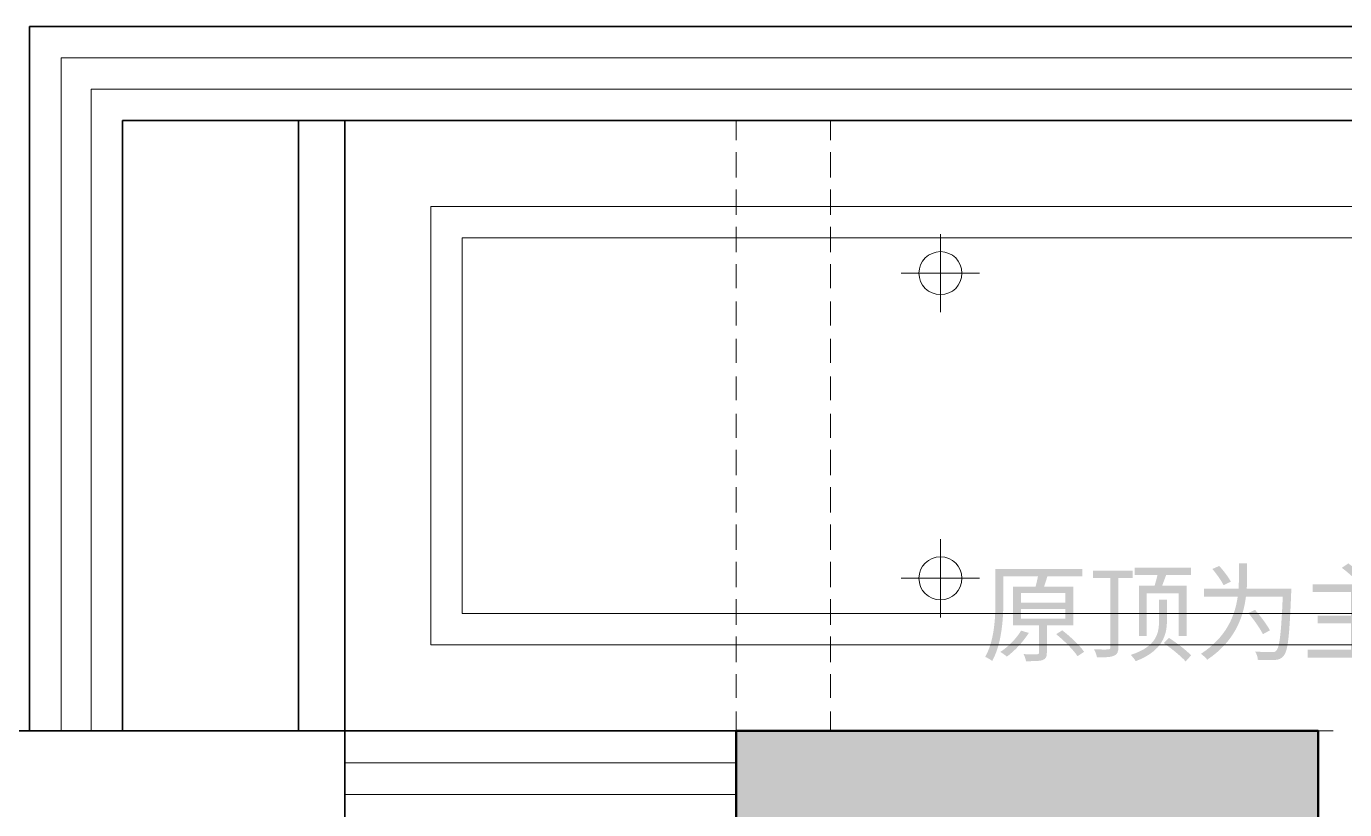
# Model space of a CAD drawing. Header units: millimetres. Extents: x -4600 to 229000, y -4300 to 19460.
# Drawn here: x 167117 to 170486, y 11469 to 13471 of the extents above; entities that cross this region are included whole.
import ezdxf

# ---------------------------------------------------------------- set-up
doc = ezdxf.new("R2010")
doc.units = ezdxf.units.MM
doc.header["$LTSCALE"] = 100
for name, color, linetype, lineweight in [('A-EX-BEAM', 8, 'Continuous', 13), ('A-EX-SERVICE', 6, 'Continuous', 13), ('A-EX-STRUCT', 7, 'Continuous', 50), ('A-EX-WALL', 7, 'Continuous', 35), ('A-EX-WINDOW', 4, 'Continuous', 18), ('A-TEXT', 7, 'Continuous', 18), ('R2-CEILING', 4, 'Continuous', 18), ('R2-LIGHT', 2, 'Continuous', 18)]:
    doc.layers.add(name, color=color, linetype=linetype, lineweight=lineweight)

# ---------------------------------------------------------------- blocks, each defined once
blk = doc.blocks.new('SOURCE_PROPOSED')
at = {"layer": 'A-EX-STRUCT'}
blk.add_hatch(color=256, dxfattribs=at).paths.add_polyline_path([(8931.4, 9870), (10418.5, 9870), (10418.5, 9630), (9172.2, 9630), (9172.2, 6030), (8931.4, 6030)])
at = {"layer": 'A-EX-BEAM'}
for p, q in [((8931.4, 11380.3), (8931.4, 11430)), ((9172.2, 11380.3), (9172.2, 11430)), ((8931.4, 11284.7), (8931.4, 11349.7)), ((9172.2, 11284.7), (9172.2, 11349.7)), ((8931.4, 11189.1), (8931.4, 11254.1)), ((9172.2, 11189.1), (9172.2, 11254.1)), ((8931.4, 11093.5), (8931.4, 11158.5)), ((9172.2, 11093.5), (9172.2, 11158.5)), ((8931.4, 11001.8), (8931.4, 11062.9)), ((9172.2, 11001.8), (9172.2, 11062.9)), ((8931.4, 10906.2), (8931.4, 10967.4)), ((9172.2, 10906.2), (9172.2, 10967.4)), ((8931.4, 10810.6), (8931.4, 10871.8)), ((9172.2, 10810.6), (9172.2, 10871.8)), ((8931.4, 10715), (8931.4, 10776.2)), ((9172.2, 10715), (9172.2, 10776.2)), ((8931.4, 10619.4), (8931.4, 10680.6)), ((9172.2, 10619.4), (9172.2, 10680.6)), ((8931.4, 10523.8), (8931.4, 10588.8)), ((9172.2, 10523.8), (9172.2, 10588.8)), ((8931.4, 10428.2), (8931.4, 10493.2)), ((9172.2, 10428.2), (9172.2, 10493.2)), ((8931.4, 10332.6), (8931.4, 10397.6)), ((9172.2, 10332.6), (9172.2, 10397.6)), ((8931.4, 10237.1), (8931.4, 10302.1)), ((9172.2, 10237.1), (9172.2, 10302.1)), ((8931.4, 10141.5), (8931.4, 10206.5)), ((9172.2, 10141.5), (9172.2, 10206.5)), ((8931.4, 10045.9), (8931.4, 10110.9)), ((9172.2, 10045.9), (9172.2, 10110.9)), ((8931.4, 9954.1), (8931.4, 10015.3)), ((9172.2, 9954.1), (9172.2, 10015.3)), ((8931.4, 9870), (8931.4, 9919.7)), ((9172.2, 9870), (9172.2, 9919.7)), ((10418.5, 9870), (10456.8, 9870))]:
    blk.add_line(p, q, dxfattribs=at)
at = {"layer": 'A-EX-SERVICE'}
for p, q in [((8931.4, 11380.3), (8931.4, 11430)), ((9172.2, 11380.3), (9172.2, 11430)), ((8931.4, 11284.7), (8931.4, 11349.7)), ((9172.2, 11284.7), (9172.2, 11349.7)), ((8931.4, 11189.1), (8931.4, 11254.1)), ((9172.2, 11189.1), (9172.2, 11254.1)), ((8931.4, 11093.5), (8931.4, 11158.5)), ((9172.2, 11093.5), (9172.2, 11158.5)), ((8931.4, 11001.8), (8931.4, 11062.9)), ((9172.2, 11001.8), (9172.2, 11062.9)), ((8931.4, 10906.2), (8931.4, 10967.4)), ((9172.2, 10906.2), (9172.2, 10967.4)), ((8931.4, 10810.6), (8931.4, 10871.8)), ((9172.2, 10810.6), (9172.2, 10871.8)), ((8931.4, 10715), (8931.4, 10776.2)), ((9172.2, 10715), (9172.2, 10776.2)), ((8931.4, 10619.4), (8931.4, 10680.6)), ((9172.2, 10619.4), (9172.2, 10680.6)), ((8931.4, 10523.8), (8931.4, 10588.8)), ((9172.2, 10523.8), (9172.2, 10588.8)), ((8931.4, 10428.2), (8931.4, 10493.2)), ((9172.2, 10428.2), (9172.2, 10493.2)), ((8931.4, 10332.6), (8931.4, 10397.6)), ((9172.2, 10332.6), (9172.2, 10397.6)), ((8931.4, 10237.1), (8931.4, 10302.1)), ((9172.2, 10237.1), (9172.2, 10302.1)), ((8931.4, 10141.5), (8931.4, 10206.5)), ((9172.2, 10141.5), (9172.2, 10206.5)), ((8931.4, 10045.9), (8931.4, 10110.9)), ((9172.2, 10045.9), (9172.2, 10110.9)), ((8931.4, 9954.1), (8931.4, 10015.3)), ((9172.2, 9954.1), (9172.2, 10015.3)), ((8931.4, 9870), (8931.4, 9919.7)), ((9172.2, 9870), (9172.2, 9919.7)), ((10418.5, 9870), (10456.8, 9870))]:
    blk.add_line(p, q, dxfattribs=at)
at = {"layer": 'A-EX-STRUCT'}
blk.add_lwpolyline([(8931.4, 9870), (10418.5, 9870), (10418.5, 9630), (9172.2, 9630), (9172.2, 6030), (8931.4, 6030)], close=True, dxfattribs=at)
at = {"layer": 'A-EX-WALL'}
for p, q in [((14257, 11670.9), (7125.7, 11670.9)), ((7125.7, 11670.9), (7125.7, 9870)), ((14020, 11430), (7362.7, 11430)), ((7362.7, 11430), (7362.7, 9870)), ((7812.5, 9870), (7812.5, 11430)), ((7930.7, 9870), (7930.7, 11430)), ((10418.5, 9870), (6327, 9870)), ((7930.7, 9630), (7930.7, 9870)), ((8931.4, 9630), (8931.4, 9870)), ((10418.5, 9630), (10418.5, 9870))]:
    blk.add_line(p, q, dxfattribs=at)
at = {"layer": 'A-EX-WINDOW'}
for p, q in [((14176.8, 11590.6), (7206.3, 11590.6)), ((7206.3, 11590.6), (7206.3, 9870)), ((14100.3, 11510.3), (7282.6, 11510.3)), ((7282.6, 11510.3), (7282.6, 9870)), ((7930.7, 9788.7), (8931.4, 9788.7)), ((7930.7, 9707.4), (8931.4, 9707.4))]:
    blk.add_line(p, q, dxfattribs=at)
blk = doc.blocks.new('R2_CEILING')
at = {"layer": 'A-TEXT'}
h = blk.add_hatch(color=256, dxfattribs=at)
edge = h.paths.add_edge_path()
edge.add_line((9638.4, 10238.6), (9638.4, 10140.1))
edge.add_line((9638.4, 10140.1), (9705, 10140.1))
edge.add_line((9705, 10140.1), (9705, 10070.5))
edge.add_spline(control_points=[(9705, 10070.5), (9705, 10067.3), (9703.9, 10066.2), (9699.8, 10065.9)], knot_values=[0, 0, 0, 0, 1, 1, 1, 1], degree=3, periodic=0)
edge.add_spline(control_points=[(9699.8, 10065.9), (9695.7, 10065.9), (9681.5, 10065.9), (9665.4, 10066.2)], knot_values=[0, 0, 0, 0, 1, 1, 1, 1], degree=3, periodic=0)
edge.add_spline(control_points=[(9665.4, 10066.2), (9668.1, 10061), (9670.9, 10053.4), (9671.7, 10048.2)], knot_values=[0, 0, 0, 0, 1, 1, 1, 1], degree=3, periodic=0)
edge.add_spline(control_points=[(9671.7, 10048.2), (9693, 10048.2), (9706.3, 10048.2), (9714.5, 10051.2), (9722.7, 10054.2), (9724.9, 10059.6), (9724.9, 10070.3)], knot_values=[0, 0, 0, 0, 1, 1, 1, 2, 2, 2, 2], degree=3, periodic=0)
edge.add_line((9724.9, 10070.3), (9724.9, 10140.1))
edge.add_line((9724.9, 10140.1), (9792.8, 10140.1))
edge.add_line((9792.8, 10140.1), (9792.8, 10238.6))
edge.add_line((9792.8, 10238.6), (9717.8, 10238.6))
edge.add_spline(control_points=[(9717.8, 10238.6), (9720.5, 10246.8), (9723.5, 10256.1), (9726.2, 10265.1)], knot_values=[0, 0, 0, 0, 1, 1, 1, 1], degree=3, periodic=0)
edge.add_line((9726.2, 10265.1), (9815.2, 10265.1))
edge.add_line((9815.2, 10265.1), (9815.2, 10284.2))
edge.add_line((9815.2, 10284.2), (9593.6, 10284.2))
edge.add_line((9593.6, 10284.2), (9593.6, 10205.1))
edge.add_spline(control_points=[(9593.6, 10205.1), (9593.6, 10162.2), (9591.5, 10101.9), (9567.4, 10059.1)], knot_values=[0, 0, 0, 0, 1, 1, 1, 1], degree=3, periodic=0)
edge.add_spline(control_points=[(9567.4, 10059.1), (9572.4, 10057.2), (9581.4, 10052), (9585.2, 10048.7)], knot_values=[0, 0, 0, 0, 1, 1, 1, 1], degree=3, periodic=0)
edge.add_spline(control_points=[(9585.2, 10048.7), (9610.3, 10093.5), (9613.8, 10159.8), (9613.8, 10205.1)], knot_values=[0, 0, 0, 0, 1, 1, 1, 1], degree=3, periodic=0)
edge.add_line((9613.8, 10205.1), (9613.8, 10265.1))
edge.add_line((9613.8, 10265.1), (9702.2, 10265.1))
edge.add_spline(control_points=[(9702.2, 10265.1), (9700.6, 10257.2), (9698.4, 10247.1), (9696, 10238.6)], knot_values=[0, 0, 0, 0, 1, 1, 1, 1], degree=3, periodic=0)
edge.add_line((9696, 10238.6), (9638.4, 10238.6))
edge = h.paths.add_edge_path(flags=0)
edge.add_spline(control_points=[(9659.1, 10126.2), (9646.6, 10105.7), (9626.4, 10085), (9605.9, 10071.9)], knot_values=[0, 0, 0, 0, 1, 1, 1, 1], degree=3, periodic=0)
edge.add_spline(control_points=[(9605.9, 10071.9), (9610.8, 10068.9), (9619, 10063.2), (9622.8, 10059.9)], knot_values=[0, 0, 0, 0, 1, 1, 1, 1], degree=3, periodic=0)
edge.add_spline(control_points=[(9622.8, 10059.9), (9642.7, 10074.6), (9664.3, 10097.6), (9678.8, 10120.5)], knot_values=[0, 0, 0, 0, 1, 1, 1, 1], degree=3, periodic=0)
edge.add_line((9678.8, 10120.5), (9659.1, 10126.2))
edge = h.paths.add_edge_path(flags=0)
edge.add_spline(control_points=[(9748.6, 10117.2), (9769.1, 10100.8), (9792.8, 10077.1), (9803.2, 10061)], knot_values=[0, 0, 0, 0, 1, 1, 1, 1], degree=3, periodic=0)
edge.add_line((9803.2, 10061), (9820.1, 10072.2))
edge.add_spline(control_points=[(9820.1, 10072.2), (9808.9, 10088.6), (9784.9, 10111.2), (9764.2, 10127)], knot_values=[0, 0, 0, 0, 1, 1, 1, 1], degree=3, periodic=0)
edge.add_line((9764.2, 10127), (9748.6, 10117.2))
h.paths.add_polyline_path([(9658.6, 10181.9), (9772.1, 10181.9), (9772.1, 10156.5), (9658.6, 10156.5), (9658.6, 10181.9)], flags=0)
h.paths.add_polyline_path([(9658.6, 10222.3), (9772.1, 10222.3), (9772.1, 10197.4), (9658.6, 10197.4), (9658.6, 10222.3)], flags=0)
h = blk.add_hatch(color=256, dxfattribs=at)
edge = h.paths.add_edge_path()
edge.add_line((9843, 10279.8), (9843, 10260.5))
edge.add_line((9843, 10260.5), (9887.2, 10260.5))
edge.add_line((9887.2, 10260.5), (9887.2, 10083.9))
edge.add_spline(control_points=[(9887.2, 10083.9), (9887.2, 10079.5), (9885.9, 10078.5), (9881.2, 10078.2), (9876.9, 10077.9), (9862.1, 10077.9), (9845.5, 10078.5)], knot_values=[0, 0, 0, 0, 1, 1, 1, 2, 2, 2, 2], degree=3, periodic=0)
edge.add_spline(control_points=[(9845.5, 10078.5), (9848.8, 10072.7), (9852, 10063.5), (9853.1, 10058)], knot_values=[0, 0, 0, 0, 1, 1, 1, 1], degree=3, periodic=0)
edge.add_spline(control_points=[(9853.1, 10058), (9874.9, 10057.7), (9888.3, 10058.5), (9896.2, 10062.1)], knot_values=[0, 0, 0, 0, 1, 1, 1, 1], degree=3, periodic=0)
edge.add_spline(control_points=[(9896.2, 10062.1), (9904.7, 10065.4), (9907.7, 10071.4), (9907.7, 10083.9)], knot_values=[0, 0, 0, 0, 1, 1, 1, 1], degree=3, periodic=0)
edge.add_line((9907.7, 10083.9), (9907.7, 10260.5))
edge.add_line((9907.7, 10260.5), (9944.2, 10260.5))
edge.add_line((9944.2, 10260.5), (9944.2, 10279.8))
edge.add_line((9944.2, 10279.8), (9843, 10279.8))
h = blk.add_hatch(color=256, dxfattribs=at)
edge = h.paths.add_edge_path()
edge.add_line((9960.6, 10241.4), (9960.6, 10112.3))
edge.add_line((9960.6, 10112.3), (9980, 10112.3))
edge.add_line((9980, 10112.3), (9980, 10222))
edge.add_line((9980, 10222), (10062.1, 10222))
edge.add_line((10062.1, 10222), (10062.1, 10112.8))
edge.add_line((10062.1, 10112.8), (10082, 10112.8))
edge.add_line((10082, 10112.8), (10082, 10241.4))
edge.add_line((10082, 10241.4), (10019.6, 10241.4))
edge.add_line((10019.6, 10241.4), (10029.9, 10268.9))
edge.add_line((10029.9, 10268.9), (10093, 10268.9))
edge.add_line((10093, 10268.9), (10093, 10287.2))
edge.add_line((10093, 10287.2), (9949.4, 10287.2))
edge.add_line((9949.4, 10287.2), (9949.4, 10268.9))
edge.add_line((9949.4, 10268.9), (10007.6, 10268.9))
edge.add_spline(control_points=[(10007.6, 10268.9), (10005.6, 10259.9), (10002.9, 10249.8), (10000.2, 10241.4)], knot_values=[0, 0, 0, 0, 1, 1, 1, 1], degree=3, periodic=0)
edge.add_line((10000.2, 10241.4), (9960.6, 10241.4))
edge = h.paths.add_edge_path(flags=0)
edge.add_line((10011.4, 10205.3), (10011.4, 10150.5))
edge.add_spline(control_points=[(10011.4, 10150.5), (10011.4, 10122.1), (10006.7, 10085.8), (9939.3, 10064.3)], knot_values=[0, 0, 0, 0, 1, 1, 1, 1], degree=3, periodic=0)
edge.add_spline(control_points=[(9939.3, 10064.3), (9943.4, 10059.9), (9949.4, 10052.8), (9951.9, 10048.2)], knot_values=[0, 0, 0, 0, 1, 1, 1, 1], degree=3, periodic=0)
edge.add_spline(control_points=[(9951.9, 10048.2), (10020.4, 10074.1), (10031.6, 10115.8), (10031.6, 10150.2)], knot_values=[0, 0, 0, 0, 1, 1, 1, 1], degree=3, periodic=0)
edge.add_line((10031.6, 10150.2), (10031.6, 10205.3))
edge.add_line((10031.6, 10205.3), (10011.4, 10205.3))
h = blk.add_hatch(color=256, dxfattribs=at)
edge = h.paths.add_edge_path()
edge.add_line((10215.7, 10298.6), (10215.7, 10266.5))
edge.add_spline(control_points=[(10215.7, 10266.5), (10215.7, 10256.1), (10215.5, 10245.2), (10214.6, 10233.4)], knot_values=[0, 0, 0, 0, 1, 1, 1, 1], degree=3, periodic=0)
edge.add_line((10214.6, 10233.4), (10126, 10233.4))
edge.add_line((10126, 10233.4), (10126, 10213))
edge.add_line((10126, 10213), (10212.5, 10213))
edge.add_spline(control_points=[(10212.5, 10213), (10205.6, 10164.4), (10184.1, 10109.6), (10118.6, 10067)], knot_values=[0, 0, 0, 0, 1, 1, 1, 1], degree=3, periodic=0)
edge.add_spline(control_points=[(10118.6, 10067), (10123.5, 10063.7), (10131.2, 10056.6), (10134.7, 10052)], knot_values=[0, 0, 0, 0, 1, 1, 1, 1], degree=3, periodic=0)
edge.add_spline(control_points=[(10134.7, 10052), (10204.5, 10098.4), (10226.9, 10159.5), (10233.5, 10213)], knot_values=[0, 0, 0, 0, 1, 1, 1, 1], degree=3, periodic=0)
edge.add_line((10233.5, 10213), (10327.6, 10213))
edge.add_spline(control_points=[(10327.6, 10213), (10323.8, 10120.2), (10319.4, 10083.6), (10311.2, 10075.2)], knot_values=[0, 0, 0, 0, 1, 1, 1, 1], degree=3, periodic=0)
edge.add_spline(control_points=[(10311.2, 10075.2), (10308.2, 10071.9), (10305.2, 10071.1), (10299.2, 10071.4)], knot_values=[0, 0, 0, 0, 1, 1, 1, 1], degree=3, periodic=0)
edge.add_spline(control_points=[(10299.2, 10071.4), (10292.7, 10071.4), (10275.5, 10071.4), (10256.9, 10073)], knot_values=[0, 0, 0, 0, 1, 1, 1, 1], degree=3, periodic=0)
edge.add_spline(control_points=[(10256.9, 10073), (10261, 10067), (10263.8, 10058), (10264, 10051.7)], knot_values=[0, 0, 0, 0, 1, 1, 1, 1], degree=3, periodic=0)
edge.add_spline(control_points=[(10264, 10051.7), (10280.9, 10050.9), (10298.1, 10050.4), (10307.7, 10051.2)], knot_values=[0, 0, 0, 0, 1, 1, 1, 1], degree=3, periodic=0)
edge.add_spline(control_points=[(10307.7, 10051.2), (10317.8, 10052.3), (10324.1, 10054.4), (10330.3, 10062.4)], knot_values=[0, 0, 0, 0, 1, 1, 1, 1], degree=3, periodic=0)
edge.add_spline(control_points=[(10330.3, 10062.4), (10341, 10074.9), (10344.8, 10113.4), (10349.2, 10222.8)], knot_values=[0, 0, 0, 0, 1, 1, 1, 1], degree=3, periodic=0)
edge.add_spline(control_points=[(10349.2, 10222.8), (10349.2, 10226.1), (10349.4, 10233.4), (10349.4, 10233.4)], knot_values=[0, 0, 0, 0, 1, 1, 1, 1], degree=3, periodic=0)
edge.add_line((10349.4, 10233.4), (10235.7, 10233.4))
edge.add_spline(control_points=[(10235.7, 10233.4), (10236.2, 10244.9), (10236.5, 10256.1), (10236.5, 10266.2)], knot_values=[0, 0, 0, 0, 1, 1, 1, 1], degree=3, periodic=0)
edge.add_line((10236.5, 10266.2), (10236.5, 10298.6))
edge.add_line((10236.5, 10298.6), (10215.7, 10298.6))
edge = h.paths.add_edge_path(flags=0)
edge.add_spline(control_points=[(10239.7, 10171.2), (10253.7, 10154.6), (10269.8, 10131.7), (10276.9, 10117.2)], knot_values=[0, 0, 0, 0, 1, 1, 1, 1], degree=3, periodic=0)
edge.add_line((10276.9, 10117.2), (10294.9, 10127))
edge.add_spline(control_points=[(10294.9, 10127), (10287.5, 10141.2), (10270.9, 10163.3), (10256.7, 10179.4)], knot_values=[0, 0, 0, 0, 1, 1, 1, 1], degree=3, periodic=0)
edge.add_line((10256.7, 10179.4), (10239.7, 10171.2))
edge = h.paths.add_edge_path(flags=0)
edge.add_spline(control_points=[(10147.8, 10283.9), (10158.7, 10271.1), (10171, 10253.6), (10176.4, 10242.4)], knot_values=[0, 0, 0, 0, 1, 1, 1, 1], degree=3, periodic=0)
edge.add_line((10176.4, 10242.4), (10195, 10251.4))
edge.add_spline(control_points=[(10195, 10251.4), (10189.3, 10262.6), (10176.4, 10279.5), (10165.3, 10291.6)], knot_values=[0, 0, 0, 0, 1, 1, 1, 1], degree=3, periodic=0)
edge.add_line((10165.3, 10291.6), (10147.8, 10283.9))
h = blk.add_hatch(color=256, dxfattribs=at)
edge = h.paths.add_edge_path()
edge.add_spline(control_points=[(10478.5, 10286.9), (10495.1, 10274.6), (10514.2, 10257.2), (10525.1, 10244.6)], knot_values=[0, 0, 0, 0, 1, 1, 1, 1], degree=3, periodic=0)
edge.add_line((10525.1, 10244.6), (10404.5, 10244.6))
edge.add_line((10404.5, 10244.6), (10404.5, 10224.7))
edge.add_line((10404.5, 10224.7), (10501.7, 10224.7))
edge.add_line((10501.7, 10224.7), (10501.7, 10164.7))
edge.add_line((10501.7, 10164.7), (10417.1, 10164.7))
edge.add_line((10417.1, 10164.7), (10417.1, 10144.8))
edge.add_line((10417.1, 10144.8), (10501.7, 10144.8))
edge.add_line((10501.7, 10144.8), (10501.7, 10077.4))
edge.add_line((10501.7, 10077.4), (10391.7, 10077.4))
edge.add_line((10391.7, 10077.4), (10391.7, 10057.4))
edge.add_line((10391.7, 10057.4), (10635.1, 10057.4))
edge.add_line((10635.1, 10057.4), (10635.1, 10077.4))
edge.add_line((10635.1, 10077.4), (10523.8, 10077.4))
edge.add_line((10523.8, 10077.4), (10523.8, 10144.8))
edge.add_line((10523.8, 10144.8), (10610, 10144.8))
edge.add_line((10610, 10144.8), (10610, 10164.7))
edge.add_line((10610, 10164.7), (10523.8, 10164.7))
edge.add_line((10523.8, 10164.7), (10523.8, 10224.7))
edge.add_line((10523.8, 10224.7), (10621.2, 10224.7))
edge.add_line((10621.2, 10224.7), (10621.2, 10244.6))
edge.add_line((10621.2, 10244.6), (10532.5, 10244.6))
edge.add_line((10532.5, 10244.6), (10545.6, 10254.2))
edge.add_spline(control_points=[(10545.6, 10254.2), (10534.7, 10267), (10512.6, 10285.6), (10495.1, 10298.1)], knot_values=[0, 0, 0, 0, 1, 1, 1, 1], degree=3, periodic=0)
edge.add_line((10495.1, 10298.1), (10478.5, 10286.9))
h = blk.add_hatch(color=256, dxfattribs=at)
edge = h.paths.add_edge_path()
edge.add_spline(control_points=[(10023.6, 10094.6), (10043.3, 10080.6), (10067.9, 10060.7), (10079.6, 10047.6)], knot_values=[0, 0, 0, 0, 1, 1, 1, 1], degree=3, periodic=0)
edge.add_line((10079.6, 10047.6), (10093.5, 10063.2))
edge.add_spline(control_points=[(10093.5, 10063.2), (10081.2, 10076), (10056.4, 10095.1), (10036.7, 10107.9)], knot_values=[0, 0, 0, 0, 1, 1, 1, 1], degree=3, periodic=0)
edge.add_line((10036.7, 10107.9), (10023.6, 10094.6))
at = {"layer": 'R2-CEILING'}
for points in [[(8150.7, 10090), (13800, 10090), (13800, 11210), (8150.7, 11210)], [(8230.7, 10170), (13720, 10170), (13720, 11130), (8230.7, 11130)]]:
    blk.add_lwpolyline(points, close=True, dxfattribs=at)
at = {"layer": 'R2-LIGHT'}
for p, q in [((9453, 10940), (9453, 11140)), ((9353, 11040), (9553, 11040)), ((9453, 10160), (9453, 10360)), ((9353, 10260), (9553, 10260))]:
    blk.add_line(p, q, dxfattribs=at)
for centre in [(9453, 11040), (9453, 10260)]:
    blk.add_circle(centre, 55, dxfattribs=at)
blk = doc.blocks.new('A05_SHEET')
for name in ['SOURCE_PROPOSED', 'R2_CEILING']:
    blk.add_blockref(name, (0, 1800))

msp = doc.modelspace()

# ---------------------------------------------------------------- block references
msp.add_blockref('A05_SHEET', (160000, 0))

doc.saveas('drawing.dxf')
